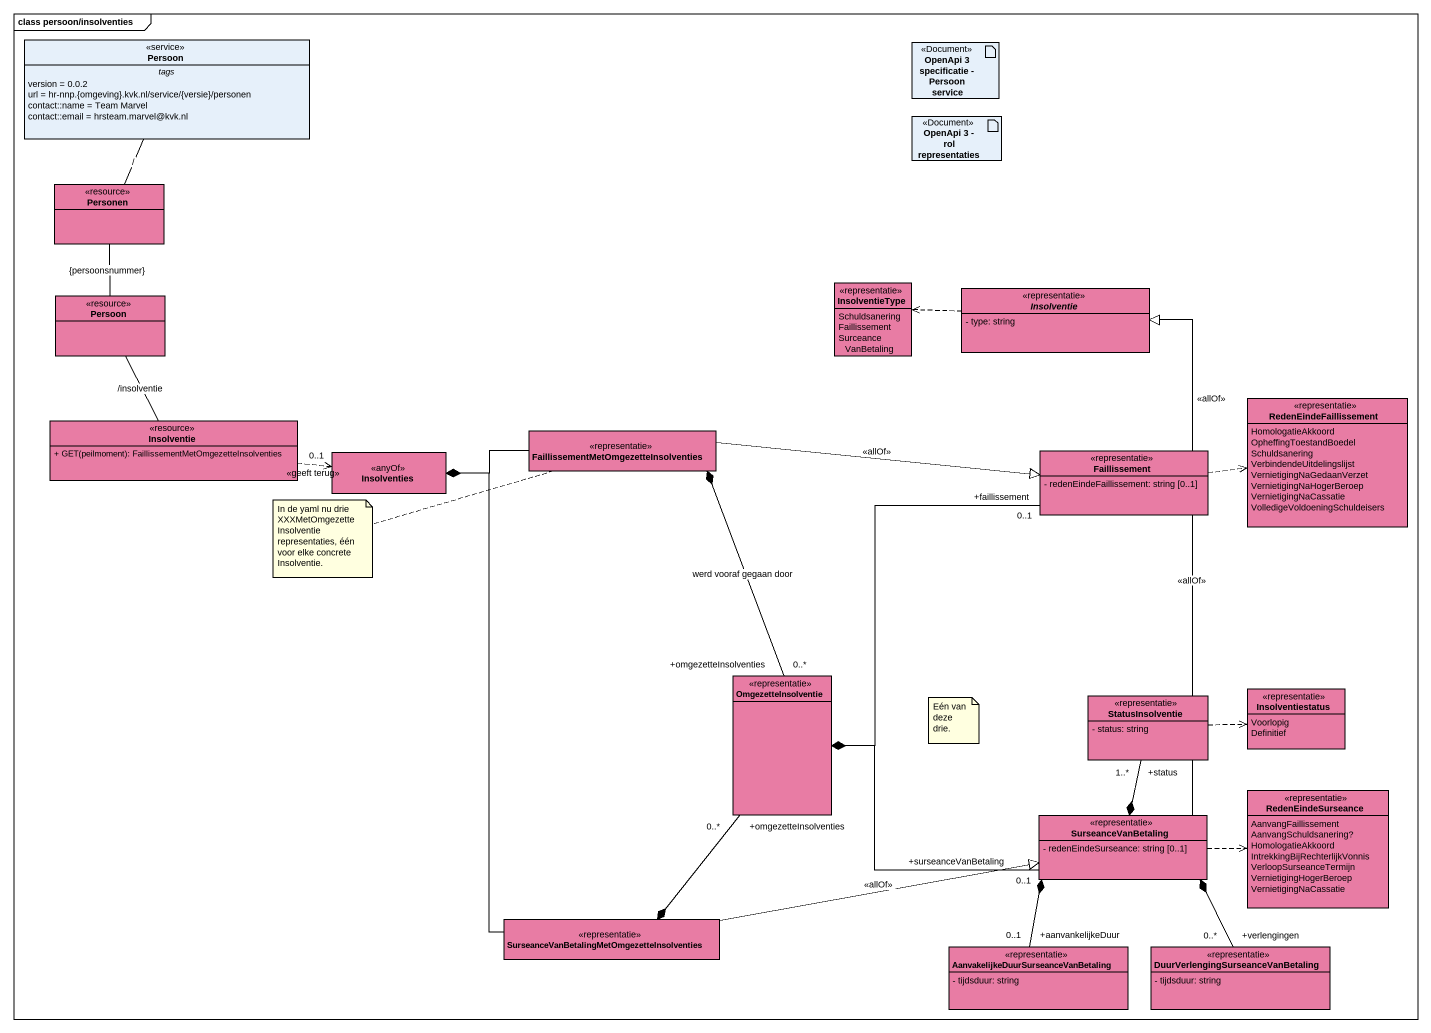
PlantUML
@startuml
mainframe class persoon/insolventies
allowmixing
hide circle
hide empty members
skinparam classAttributeIconSize 0
class Persoon <<service>> {
  -- tags --
  version = 0.0.2
  url = hr-nnp.{omgeving}.kvk.nl/service/{versie}/personen
  contact::name = Team Marvel
  contact::email = hrsteam.marvel@kvk.nl
}
artifact "OpenApi 3 specificatie - Persoon service" as OpenApi_3_specificatie <<Document>>
artifact "OpenApi 3 - rol representaties" as OpenApi_3_rol_representaties <<Document>>
class Personen <<resource>> #E87CA4
class "Persoon" as Persoon_2 <<resource>> #E87CA4
enum InsolventieType <<representatie>> #E87CA4 {
  Schuldsanering
  Faillissement
  SurceanceVanBetaling
}
abstract class Insolventie <<representatie>> #E87CA4 {
  - type: string
}
enum RedenEindeFaillissement <<representatie>> #E87CA4 {
  HomologatieAkkoord
  OpheffingToestandBoedel
  Schuldsanering
  VerbindendeUitdelingslijst
  VernietigingNaGedaanVerzet
  VernietigingNaHogerBeroep
  VernietigingNaCassatie
  VolledigeVoldoeningSchuldeisers
}
class "Insolventie" as Insolventie_2 <<resource>> #E87CA4 {
  + GET(peilmoment): FaillissementMetOmgezetteInsolventies
}
class "FaillissementMetOmgezetteInsolventies" as FaillissementMetOmgezetteIns <<representatie>> #E87CA4
class Insolventies <<anyOf>> #E87CA4
class Faillissement <<representatie>> #E87CA4 {
  - redenEindeFaillissement: string [0..1]
}
class OmgezetteInsolventie <<representatie>> #E87CA4
class StatusInsolventie <<representatie>> #E87CA4 {
  - status: string
}
enum Insolventiestatus <<representatie>> #E87CA4 {
  Voorlopig
  Definitief
}
class SurseanceVanBetaling <<representatie>> #E87CA4 {
  - redenEindeSurseance: string [0..1]
}
enum RedenEindeSurseance <<representatie>> #E87CA4 {
  AanvangFaillissement
  AanvangSchuldsanering?
  HomologatieAkkoord
  IntrekkingBijRechterlijkVonnis
  VerloopSurseanceTermijn
  VernietigingHogerBeroep
  VernietigingNaCassatie
}
class "SurseanceVanBetalingMetOmgezetteInsolventies" as SurseanceVanBetalingMetOmgez <<representatie>> #E87CA4
class "AanvakelijkeDuurSurseanceVanBetaling" as AanvakelijkeDuurSurseanceVan <<representatie>> #E87CA4 {
  - tijdsduur: string
}
class "DuurVerlengingSurseanceVanBetaling" as DuurVerlengingSurseanceVanBe <<representatie>> #E87CA4 {
  - tijdsduur: string
}
Persoon -- Personen : /
Personen -- Persoon_2 : {persoonsnummer}
Persoon_2 -- Insolventie_2 : /insolventie
Insolventie .left.> InsolventieType
Insolventie_2 .right.> "0..1" Insolventies : <<geeft terug>>
FaillissementMetOmgezetteIns -left-* Insolventies
FaillissementMetOmgezetteIns -right-|> Faillissement : <<allOf>>
Faillissement -up-|> Insolventie : <<allOf>>
Faillissement .right.> RedenEindeFaillissement
Faillissement "+faillissement\n0..1" --* OmgezetteInsolventie
OmgezetteInsolventie "+omgezetteInsolventies\n0..*" -up-* FaillissementMetOmgezetteIns : werd vooraf gegaan door
OmgezetteInsolventie "+omgezetteInsolventies\n0..*" --* SurseanceVanBetalingMetOmgez
StatusInsolventie .right.> Insolventiestatus
StatusInsolventie "+status\n1..*" --* SurseanceVanBetaling
SurseanceVanBetaling -up-|> Insolventie : <<allOf>>
SurseanceVanBetaling "+surseanceVanBetaling\n0..1" -left-* OmgezetteInsolventie
SurseanceVanBetaling .right.> RedenEindeSurseance
SurseanceVanBetalingMetOmgez -up-* Insolventies
SurseanceVanBetalingMetOmgez -right-|> SurseanceVanBetaling : <<allOf>>
AanvakelijkeDuurSurseanceVan "+aanvankelijkeDuur\n0..1" -up-* SurseanceVanBetaling
DuurVerlengingSurseanceVanBe "+verlengingen\n0..*" -up-* SurseanceVanBetaling
note left of FaillissementMetOmgezetteIns : In de yaml nu drie XXXMetOmgezette Insolventie representaties, één voor elke concrete Insolventie.
note as N2
  Eén van deze drie.
end note
@enduml
